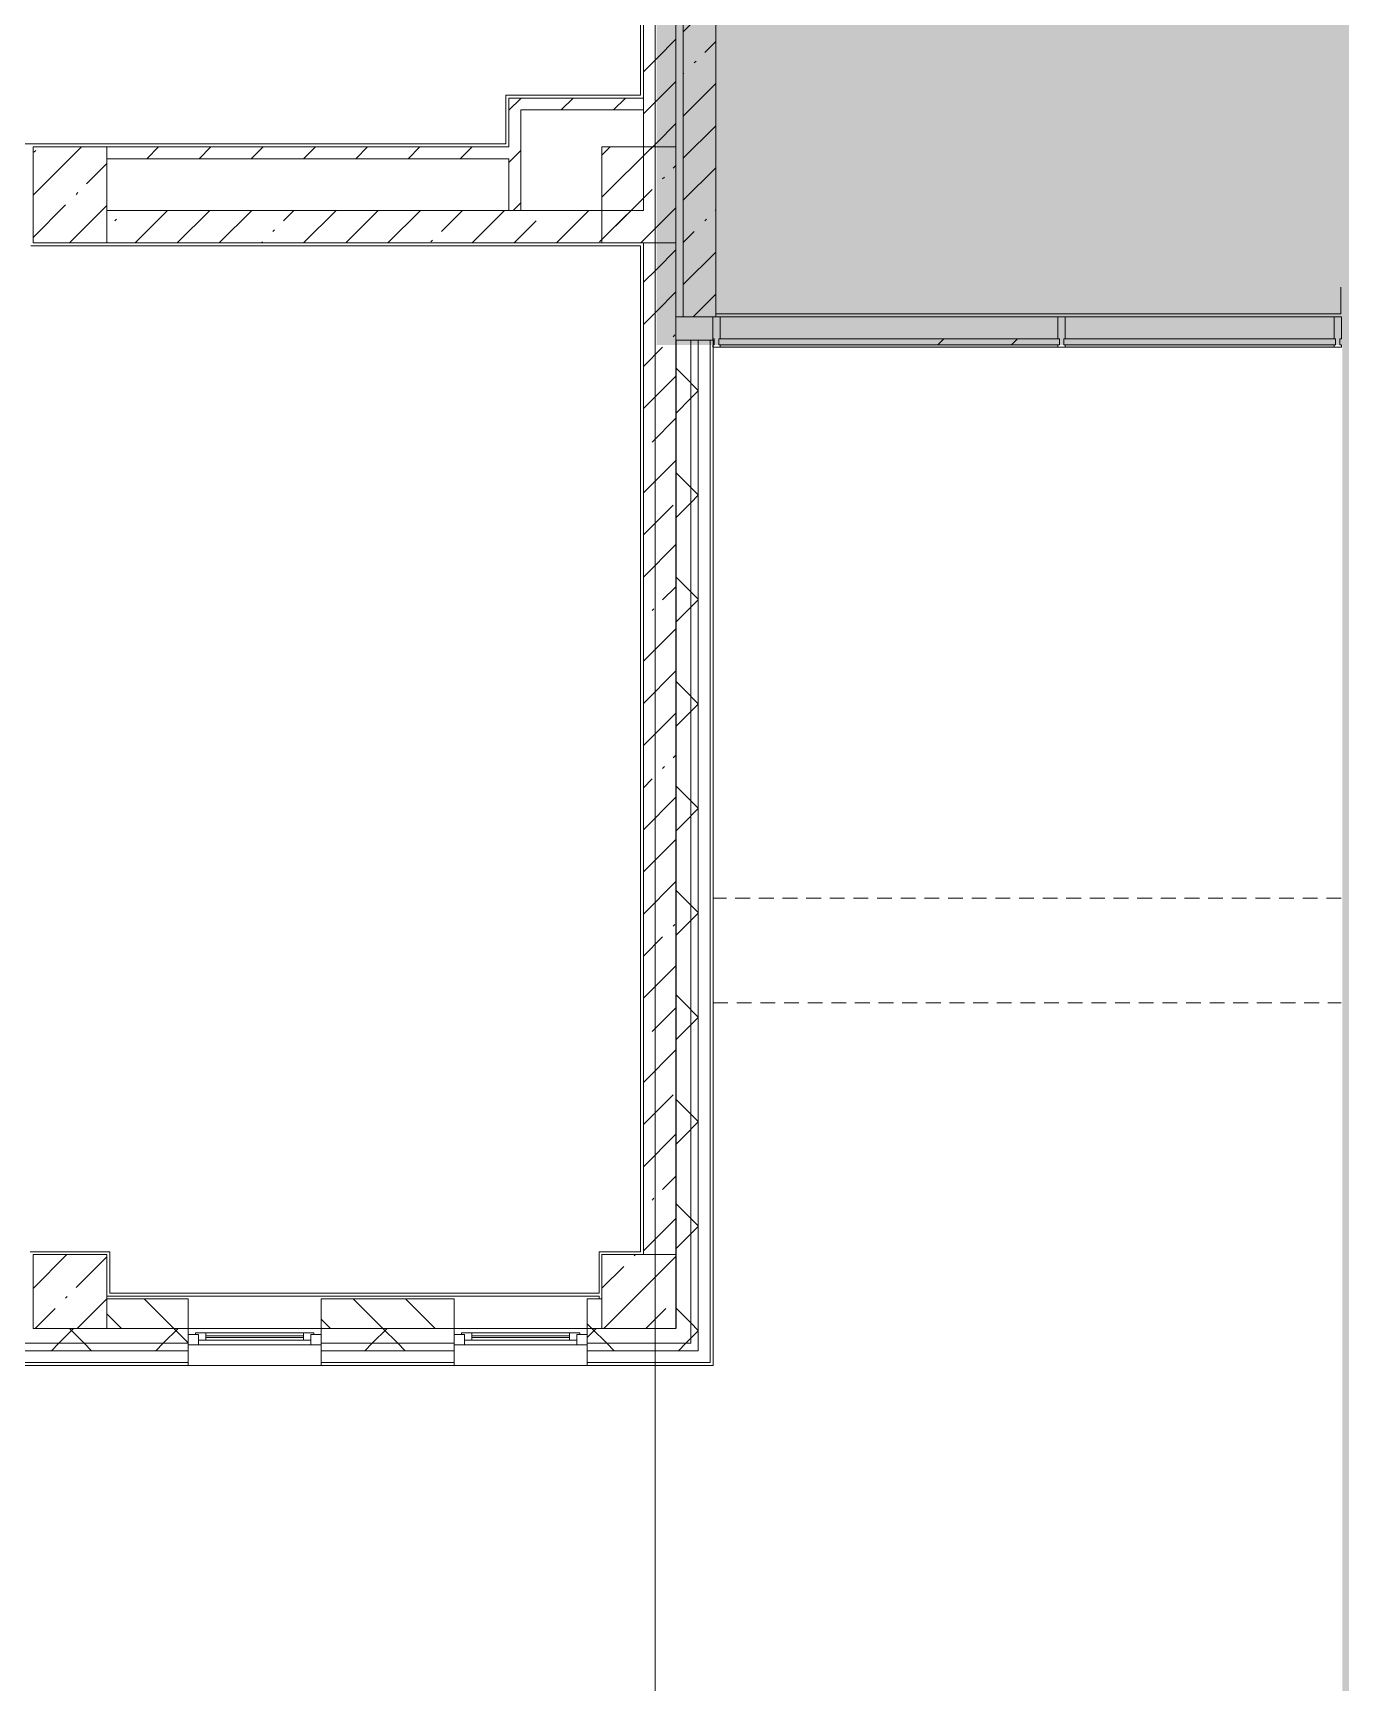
# Model space of a CAD drawing. Header units: millimetres. Extents: x 2623 to 210903, y -8553 to 29000.
# Drawn here: x 164243 to 173094, y 1150 to 12321 of the extents above; entities that cross this region are included whole.
import ezdxf

# ---------------------------------------------------------------- set-up
doc = ezdxf.new("R2010")
doc.units = ezdxf.units.MM
doc.linetypes.add('200_ШТРИХ__ш1_п0_6_', pattern=[160, 100, -60])
doc.linetypes.add('Осевая', pattern=[3175, 635, -476.25, 1587.5, -476.25])
doc.layers.add('A-DETL-GENF-6', color=7, linetype='Continuous', lineweight=9, true_color=0xc0c0c0, transparency=0.4)
for name, color, linetype, lineweight in [('A-DETL-MBND-1', 7, '200_ШТРИХ__ш1_п0_6_', 9), ('A-GLAZ-2', 7, 'Continuous', 5), ('A-GLAZ-CURT-1', 7, 'Continuous', 5), ('A-GLAZ-CWMG-2', 7, 'Continuous', 5), ('A-WALL', 7, 'Continuous', 9), ('A-WALL-4', 7, 'Continuous', 5), ('I-WALL-4', 7, 'Continuous', 5), ('S-COLS-1', 7, 'Continuous', 5), ('Оси', 7, 'Continuous', 9), ('Оси-2', 7, 'Осевая', 9)]:
    doc.layers.add(name, color=color, linetype=linetype, lineweight=lineweight)
for name, color, linetype, lineweight, true_color in [('A-FLOR-2', 7, 'Continuous', 5, 0xb7b7b7), ('A-FLOR-3', 7, 'Continuous', 5, 0xaaaaaa), ('A-GLAZ-CURT-2', 7, 'Continuous', 5, 0x737373), ('A-GLAZ-CWMG-3', 7, 'Continuous', 5, 0x737373), ('A-GLAZ-CWMG-4', 7, 'Continuous', 5, 0x383e42), ('A-WALL-5', 7, 'Continuous', 5, 0x737373), ('I-WALL-5', 7, 'Continuous', 5, 0x737373), ('S-COLS-2', 7, 'Continuous', 5, 0x737373)]:
    doc.layers.add(name, color=color, linetype=linetype, lineweight=lineweight, true_color=true_color)
pattern_1 = [(45, (83893.37, 0), (-285.1231, 285.1231), []), (45, (84178.5, 0), (-285.1231, 285.1231), [504.031, -100.806, 16.764, -84.042])]
pattern_2 = [(45, (83893.37, 0), (-353.5534, 353.5534), []), (135, (83893.37, 0), (-353.5534, -353.5534), [])]
pattern_3 = [(45, (83893.37, 0), (-176.7767, 176.7767), [])]

# ---------------------------------------------------------------- blocks, each defined once
blk = doc.blocks.new('BSC_Колонна _Прямоугольная - 500х500-V54-3_1_3_птичка')
at = {"layer": 'S-COLS-1'}
h = blk.add_hatch(dxfattribs=at)
h.set_pattern_fill('FP_62', color=256, style=0, pattern_type=2)
h.set_pattern_definition([(45, (-80600, -3800), (-285.1231, 285.1231), []), (45, (-80314.88, -3800), (-285.1231, 285.1231), [504.031, -100.806, 16.764, -84.042])])
h.paths.add_polyline_path([(-250, -250), (250, -250), (250, 250), (-250, 250)])
for p, q in [((250, 250), (-250, 250)), ((-250, 250), (-250, -250)), ((250, -250), (250, 250)), ((-250, -250), (250, -250))]:
    blk.add_line(p, q, dxfattribs=at)
blk = doc.blocks.new('120_Окно_СКБ_1Ст - 120_Окно_СКБ_1Ст 900х2500_h_-19906774-3_1_3_птичка')
at = {"layer": 'A-GLAZ-2'}
for p, q in [((-450, -75), (-450, -5)), ((-450, -5), (-380, -5)), ((450, -5), (-450, -5)), ((-380, -75), (-450, -75)), ((-450, -75), (-400, -75)), ((-380, -75), (-400, -75)), ((-400, -75), (-400, -85)), ((-400, -85), (400, -85)), ((400, -85), (-400, -85)), ((-380, -5), (-380, -75)), ((380, -35), (-380, -35)), ((-380, -35), (-380, -75)), ((-330, -85), (-330, -35)), ((-330, -55), (330, -55)), ((330, -65), (-330, -65)), ((330, -85), (330, -35)), ((380, -75), (380, -5)), ((380, -5), (450, -5)), ((380, -75), (380, -35)), ((450, -75), (380, -75)), ((400, -75), (380, -75)), ((400, -75), (450, -75)), ((400, -85), (400, -75)), ((450, -5), (450, -75))]:
    blk.add_line(p, q, dxfattribs=at)
blk = doc.blocks.new('Системная панель - Стекло - 40мм-33184352-3_1_3_птичка')
at = {"layer": 'A-GLAZ-CURT-1'}
h = blk.add_hatch(dxfattribs=at)
h.set_pattern_fill('FP_124', color=256, style=0, pattern_type=2)
h.set_pattern_definition([(45, (-86642.5, -9710), (-1414.214, 1414.214), [1000, -3000]), (45, (-87642.5, -10210), (-1414.214, 1414.214), [3000, -1000]), (45, (-85642.5, -10710), (-1414.214, 1414.214), [1000, -3000])])
h.paths.add_polyline_path([(1153, 0), (1153, 40), (-1153, 40), (-1153, 0), (557, 0)])
at = {"layer": 'A-GLAZ-CURT-2'}
for p, q in [((1153, 40), (-1153, 40)), ((-1153, 40), (-1153, 0)), ((-1153, 0), (1153, 0)), ((1153, 0), (1153, 40))]:
    blk.add_line(p, q, dxfattribs=at)
blk = doc.blocks.new('Системная панель - Стекло - 40мм-33184353-3_1_3_птичка')
at = {"layer": 'A-GLAZ-CURT-1'}
h = blk.add_hatch(dxfattribs=at)
h.set_pattern_fill('FP_125', color=256, style=0, pattern_type=2)
h.set_pattern_definition([(45, (-88744.2, -9710), (-1414.214, 1414.214), [1000, -3000]), (45, (-89744.2, -10210), (-1414.214, 1414.214), [3000, -1000]), (45, (-87744.2, -10710), (-1414.214, 1414.214), [1000, -3000])])
h.paths.add_polyline_path([(919, 0), (919, 40), (-919, 40), (-919, 0), (786, 0)])
at = {"layer": 'A-GLAZ-CURT-2'}
for p, q in [((919, 40), (-919, 40)), ((-919, 40), (-919, 0)), ((-919, 0), (919, 0)), ((919, 0), (919, 40))]:
    blk.add_line(p, q, dxfattribs=at)
blk = doc.blocks.new('Прямоугольный импост - Импост структурный с накладкой - 190мм-33184356-3_1_3_птичка')
at = {"layer": 'A-GLAZ-CWMG-2'}
for p, q in [((-50, 2), (-50, 17)), ((-50, 17), (0, 17)), ((0, 17), (0, 2))]:
    blk.add_line(p, q, dxfattribs=at)
at = {"layer": 'A-GLAZ-CWMG-3'}
for p, q in [((-40, 0), (-50, 0)), ((-40, -40), (-40, 0)), ((0, 0), (-10, 0)), ((-10, 0), (-10, -40)), ((-50, -190), (-50, -40)), ((-50, -40), (-40, -40)), ((-10, -40), (0, -40)), ((0, -40), (0, -190)), ((0, -190), (-50, -190))]:
    blk.add_line(p, q, dxfattribs=at)
blk = doc.blocks.new('Прямоугольный импост - Импост структурный с накладкой - 190мм-33184358-3_1_3_птичка')
at = {"layer": 'A-GLAZ-CWMG-2'}
for p, q in [((0, 17), (-50, 17)), ((-50, 17), (-50, 2)), ((0, 2), (0, 17))]:
    blk.add_line(p, q, dxfattribs=at)
at = {"layer": 'A-GLAZ-CWMG-3'}
for p, q in [((-50, 0), (-40, 0)), ((-40, 0), (-40, -40)), ((-10, -40), (-10, 0)), ((-10, 0), (0, 0)), ((-40, -40), (-50, -40)), ((-50, -40), (-50, -190)), ((0, -40), (-10, -40)), ((0, -190), (0, -40)), ((-50, -190), (0, -190))]:
    blk.add_line(p, q, dxfattribs=at)
blk = doc.blocks.new('Прямоугольный импост - Импост структурный с накладкой - 190мм-33184349-3_1_3_птичка')
at = {"layer": 'A-GLAZ-CWMG-2'}
for p, q in [((-25, 2), (-25, 17)), ((-25, 17), (25, 17)), ((25, 17), (25, 2))]:
    blk.add_line(p, q, dxfattribs=at)
at = {"layer": 'A-GLAZ-CWMG-3'}
for p, q in [((-15, 0), (-25, 0)), ((-15, -40), (-15, 0)), ((25, 0), (15, 0)), ((15, 0), (15, -40)), ((-25, -190), (-25, -40)), ((-25, -40), (-15, -40)), ((15, -40), (25, -40)), ((25, -40), (25, -190)), ((25, -190), (-25, -190))]:
    blk.add_line(p, q, dxfattribs=at)
blk = doc.blocks.new('Прямоугольный импост - Импост структурный с накладкой - 190мм-23186050-3_1_3_птичка')
at = {"layer": 'A-GLAZ-CWMG-4'}
for points in [[(85000, 10250), (87285, 10250), (87285, 10400), (85000, 10400)], [(86699, 10193), (87285, 10193), (87285, 10208), (85000, 10208), (85000, 10193)], [(87285, 10208), (87285, 10210), (86699, 10208)]]:
    blk.add_hatch(color=256, dxfattribs=at).paths.add_polyline_path(points)
at = {"layer": 'A-GLAZ-CWMG-2'}
blk.add_line((85000, 10193), (87285, 10193), dxfattribs=at)
at = {"layer": 'A-GLAZ-CWMG-3'}
blk.add_line((85000, 10400), (87285, 10400), dxfattribs=at)
blk = doc.blocks.new('Прямоугольный импост - Импост структурный с накладкой - 190мм-23186051-3_1_3_птичка')
at = {"layer": 'A-GLAZ-CWMG-4'}
for points in [[(88000, 10250), (88000, 10400), (87335, 10400), (87335, 10250)], [(88000, 10208), (88000, 10210), (87335, 10208)], [(88000, 10193), (88000, 10208), (87335, 10208), (87335, 10193)]]:
    blk.add_hatch(color=256, dxfattribs=at).paths.add_polyline_path(points)
at = {"layer": 'A-GLAZ-CWMG-2'}
blk.add_line((87335, 10193), (88000, 10193), dxfattribs=at)
at = {"layer": 'A-GLAZ-CWMG-3'}
blk.add_line((87335, 10400), (88000, 10400), dxfattribs=at)
blk = doc.blocks.new('Прямоугольный импост - Импост структурный с накладкой - 190мм-23186052-3_1_3_птичка')
at = {"layer": 'A-GLAZ-CWMG-4'}
for points in [[(89030, 10250), (89154, 10250), (89154, 10400), (88000, 10400), (88000, 10250), (88564, 10250)], [(88000, 10193), (89154, 10193), (89154, 10208), (88000, 10208)]]:
    blk.add_hatch(color=256, dxfattribs=at).paths.add_polyline_path(points)
at = {"layer": 'A-GLAZ-CWMG-2'}
blk.add_line((88000, 10193), (89154, 10193), dxfattribs=at)
at = {"layer": 'A-GLAZ-CWMG-3'}
blk.add_line((88000, 10400), (89154, 10400), dxfattribs=at)
blk = doc.blocks.new('парапет9 - парапет-22867712-3_1_3_птичка')
at = {"layer": 'A-DETL-MBND-1'}
for p, q in [((89202, 7964), (84952, 7964)), ((84952, 7255), (89202, 7255))]:
    blk.add_line(p, q, dxfattribs=at)
blk = doc.blocks.new('BSC_Колонна _Прямоугольная - 650х500-V164-3_1_3_птичка')
at = {"layer": 'S-COLS-1'}
h = blk.add_hatch(dxfattribs=at)
h.set_pattern_fill('FP_128', color=256, style=0, pattern_type=2)
h.set_pattern_definition([(135, (11225, -80600), (-285.1231, -285.1231), []), (135, (11225, -80314.88), (-285.1231, -285.1231), [504.031, -100.806, 16.764, -84.042])])
h.paths.add_polyline_path([(325, 250), (-325, 250), (-325, -250), (325, -250)])
for p, q in [((325, 250), (-325, 250)), ((-325, 250), (-325, -250)), ((325, -250), (325, 250)), ((-325, -250), (325, -250))]:
    blk.add_line(p, q, dxfattribs=at)
blk = doc.blocks.new('BSC_Колонна _Прямоугольная - 500х500-V165-3_1_3_птичка')
at = {"layer": 'S-COLS-1'}
h = blk.add_hatch(dxfattribs=at)
h.set_pattern_fill('FP_129', color=256, style=0, pattern_type=2)
h.set_pattern_definition([(45, (-84450, -3800), (-285.1231, 285.1231), []), (45, (-84164.88, -3800), (-285.1231, 285.1231), [504.031, -100.806, 16.764, -84.042])])
h.paths.add_polyline_path([(-250, -250), (250, -250), (250, 250), (-250, 250), (-250, -99)])
for p, q in [((250, 250), (-250, 250)), ((-250, 250), (-250, -250)), ((250, -250), (250, 250)), ((-250, -250), (250, -250))]:
    blk.add_line(p, q, dxfattribs=at)

msp = doc.modelspace()

# ---------------------------------------------------------------- hatches: boundary and pattern name
at = {"layer": 'A-DETL-GENF-6'}
msp.add_hatch(color=256, dxfattribs=at).paths.add_polyline_path([(209126.4, -258), (209126.4, 21479), (177226.4, 21479), (177226.4, 27379), (168463.4, 27379), (168463.4, 10208.3), (173103.4, 10208.3), (173103.4, -258), (207881, -258)])
at = {"layer": 'A-WALL-4'}
h = msp.add_hatch(dxfattribs=at)
h.set_pattern_fill('FP_73', color=256, style=0, pattern_type=2)
h.set_pattern_definition(pattern_2)
h.paths.add_polyline_path([(168595, 10208.3), (168695, 10208.3), (168695, 10242), (168595, 10242)])
h = msp.add_hatch(dxfattribs=at)
h.set_pattern_fill('FP_73', color=256, style=0, pattern_type=2)
h.set_pattern_definition(pattern_2)
h.paths.add_polyline_path([(168695, 3450), (168694.5, 10208.3), (168595, 10208.3), (168595, 3450)])
h = msp.add_hatch(dxfattribs=at)
h.set_pattern_fill('FP_73', color=256, style=0, pattern_type=2)
h.set_pattern_definition(pattern_2)
h.paths.add_polyline_path([(168695, 10208.3), (168745, 10208.3), (168745, 10242), (168695, 10242)])
h = msp.add_hatch(dxfattribs=at)
h.set_pattern_fill('FP_73', color=256, style=0, pattern_type=2)
h.set_pattern_definition(pattern_2)
h.paths.add_polyline_path([(168695, 3400), (168745, 3400), (168744.7, 10208.3), (168695, 10208.3), (168695, 3450)])
h = msp.add_hatch(dxfattribs=at)
h.set_pattern_fill('FP_71', color=256, style=0, pattern_type=2)
h.set_pattern_definition([(135, (83893.37, 0), (-176.7767, -176.7767), [])])
h.paths.add_polyline_path([(167993.4, 3550), (168093.4, 3550), (168093.4, 3750), (167993.4, 3750), (167993.4, 3701.2)])
h.paths.add_polyline_path([(166864, 3550), (167093.4, 3550), (167093.4, 3750), (166193.4, 3750), (166193.4, 3550)])
h.paths.add_polyline_path([(163973.4, 3550), (164243.4, 3550), (164243.4, 3750), (163973.4, 3750)])
h.paths.add_polyline_path([(160338.6, 3550), (160973.4, 3550), (160973.4, 3750), (159873.4, 3750), (159873.4, 3550)])
h.paths.add_polyline_path([(164743.4, 3550), (165293.4, 3550), (165293.4, 3750), (164743.4, 3750), (164743.4, 3666.7)])
h = msp.add_hatch(dxfattribs=at)
h.set_pattern_fill('FP_73', color=256, style=0, pattern_type=2)
h.set_pattern_definition(pattern_2)
h.paths.add_polyline_path([(168595, 3450), (168593.4, 3550), (167993.4, 3550), (167993.4, 3450), (168593.4, 3450)])
h.paths.add_polyline_path([(160338.6, 3450), (160973.4, 3450), (160973.4, 3550), (159593.4, 3550), (159593.4, 3450), (159873.4, 3450)])
h.paths.add_polyline_path([(166193.4, 3450), (167093.4, 3450), (167093.4, 3550), (166193.4, 3550)])
h.paths.add_polyline_path([(165293.4, 3450), (165293.4, 3550), (163973.4, 3550), (163973.4, 3450), (164999.6, 3450)])
h = msp.add_hatch(dxfattribs=at)
h.set_pattern_fill('FP_73', color=256, style=0, pattern_type=2)
h.set_pattern_definition(pattern_2)
h.paths.add_polyline_path([(168695, 3400), (168695, 3450), (167993.4, 3450), (167993.4, 3400), (168595, 3400)])
h.paths.add_polyline_path([(160973.4, 3400), (160973.4, 3450), (159593.4, 3450), (159593.4, 3400), (160338.6, 3400)])
h.paths.add_polyline_path([(163973.4, 3400), (165293.4, 3400), (165293.4, 3450), (163973.4, 3450)])
h.paths.add_polyline_path([(166864, 3400), (167093.4, 3400), (167093.4, 3450), (166193.4, 3450), (166193.4, 3400)])
at = {"layer": 'I-WALL-4'}
h = msp.add_hatch(dxfattribs=at)
h.set_pattern_fill('FP_69', color=256, style=0, pattern_type=2)
h.set_pattern_definition(pattern_1)
h.paths.add_polyline_path([(168643.4, 10400), (168863.4, 10400), (168863.4, 19100), (168643.4, 19100), (168643.4, 10439.8)])
h = msp.add_hatch(dxfattribs=at)
h.set_pattern_fill('FP_69', color=256, style=0, pattern_type=2)
h.set_pattern_definition(pattern_1)
h.paths.add_polyline_path([(168373.4, 4050), (168593.4, 4050), (168593.4, 10208.3), (168463.4, 10208.3), (168463.4, 15130), (168373.4, 15130), (168373.4, 4279.6)])
h = msp.add_hatch(dxfattribs=at)
h.set_pattern_fill('FP_69', color=256, style=0, pattern_type=2)
h.set_pattern_definition(pattern_1)
h.paths.add_polyline_path([(168463.4, 10208.3), (168593.4, 10208.3), (168593.4, 15130), (168463.4, 15130), (168463.4, 11221)])
h = msp.add_hatch(dxfattribs=at)
h.set_pattern_fill('FP_74', color=256, style=0, pattern_type=2)
h.set_pattern_definition(pattern_3)
h.paths.add_polyline_path([(167463.4, 11120), (167543.4, 11120), (167543.4, 11880), (167463.4, 11880), (167463.4, 11221)])
h = msp.add_hatch(dxfattribs=at)
h.set_pattern_fill('FP_74', color=256, style=0, pattern_type=2)
h.set_pattern_definition(pattern_3)
h.paths.add_polyline_path([(168373.4, 11800), (168373.4, 11880), (167543.4, 11880), (167543.4, 11800)])
h = msp.add_hatch(dxfattribs=at)
h.set_pattern_fill('FP_74', color=256, style=0, pattern_type=2)
h.set_pattern_definition(pattern_3)
h.paths.add_polyline_path([(167463.4, 11470), (167463.4, 11550), (164743.4, 11550), (164743.4, 11470), (166864, 11470)])
h = msp.add_hatch(dxfattribs=at)
h.set_pattern_fill('FP_69', color=256, style=0, pattern_type=2)
h.set_pattern_definition(pattern_1)
h.paths.add_polyline_path([(166864, 10900), (168373.4, 10900), (168373.4, 11120), (164743.4, 11120), (164743.4, 10900)])
at = {"layer": 'S-COLS-1'}
h = msp.add_hatch(dxfattribs=at)
h.set_pattern_fill('FP_69', color=256, style=0, pattern_type=2)
h.set_pattern_definition(pattern_1)
h.paths.add_polyline_path([(168093.4, 10900), (168463.4, 10900), (168463.4, 11550), (168093.4, 11550), (168093.4, 11221)])
h = msp.add_hatch(dxfattribs=at)
h.set_pattern_fill('FP_69', color=256, style=0, pattern_type=2)
h.set_pattern_definition(pattern_1)
h.paths.add_polyline_path([(168593.4, 10900), (168593.4, 11550), (168463.4, 11550), (168463.4, 10900)])

# ---------------------------------------------------------------- linework, layer by layer
at = {"layer": 'A-DETL-MBND-1'}
for p, q in [((168593.4, 10400), (168643.4, 10400)), ((168843.4, 10242), (168843.4, 10250))]:
    msp.add_line(p, q, dxfattribs=at)
at = {"layer": 'A-FLOR-2'}
for p, q in [((173092.4, 10420), (173092.4, 10600)), ((168863.4, 10420), (173092.4, 10420))]:
    msp.add_line(p, q, dxfattribs=at)
at = {"layer": 'A-FLOR-3'}
for p, q in [((168353.4, 11900), (168353.4, 15130)), ((167443.8, 11570), (167443.8, 11900)), ((167443.8, 11900), (168353.4, 11900)), ((163812.4, 11570), (167443.8, 11570)), ((168353.4, 10879), (164229.4, 10879)), ((168353.4, 4070), (168353.4, 10879)), ((164223.4, 4070), (164763.4, 4070)), ((164763.4, 4070), (164763.4, 3790)), ((168073.4, 3790), (168073.4, 4070)), ((168073.4, 4070), (168353.4, 4070)), ((164763.4, 3790), (168073.4, 3790))]:
    msp.add_line(p, q, dxfattribs=at)
at = {"layer": 'A-WALL'}
for p, q in [((168373.4, 11800), (168373.4, 11880)), ((167463.4, 11120), (167543.4, 11120)), ((168695, 10242), (168695, 3450)), ((168745, 10242), (168745, 3400)), ((168825, 10242), (168825, 3320)), ((165293.4, 3550), (164743.4, 3550)), ((167093.4, 3550), (166193.4, 3550)), ((168093.4, 3550), (167993.4, 3550)), ((163973.4, 3450), (165293.4, 3450)), ((163973.4, 3400), (165293.4, 3400)), ((166193.4, 3450), (167093.4, 3450)), ((166193.4, 3400), (167093.4, 3400)), ((167993.4, 3450), (168695, 3450)), ((167993.4, 3400), (168745, 3400)), ((163973.4, 3320), (165293.4, 3320)), ((166193.4, 3320), (167093.4, 3320)), ((167993.4, 3320), (168825, 3320))]:
    msp.add_line(p, q, dxfattribs=at)
at = {"layer": 'A-WALL-4'}
for p, q in [((168595, 10242), (168595, 3550)), ((168845, 3300), (168845, 10242)), ((165293.4, 3750), (164743.4, 3750)), ((165293.4, 3300), (165293.4, 3750)), ((166193.4, 3750), (166193.4, 3300)), ((167093.4, 3750), (166193.4, 3750)), ((167093.4, 3300), (167093.4, 3750)), ((167993.4, 3750), (167993.4, 3300)), ((168093.4, 3750), (167993.4, 3750)), ((165293.4, 3550), (166193.4, 3550)), ((167093.4, 3550), (167993.4, 3550)), ((168845, 3300), (159751.4, 3300))]:
    msp.add_line(p, q, dxfattribs=at)
at = {"layer": 'A-WALL-5'}
msp.add_line((168845, 10242), (168595, 10242), dxfattribs=at)
at = {"layer": 'I-WALL-4'}
for p, q in [((168373.4, 15130), (168373.4, 11880)), ((168593.4, 4050), (168593.4, 15130)), ((167463.4, 11880), (167463.4, 11550)), ((168373.4, 11880), (167463.4, 11880)), ((167543.4, 11120), (167543.4, 11800)), ((167543.4, 11800), (168373.4, 11800)), ((168373.4, 11800), (168373.4, 11120)), ((167463.4, 11550), (164743.4, 11550)), ((164743.4, 11470), (167463.4, 11470)), ((167463.4, 11470), (167463.4, 11120)), ((167463.4, 11120), (164743.4, 11120)), ((168373.4, 11120), (167543.4, 11120)), ((164743.4, 10900), (168373.4, 10900)), ((168373.4, 10900), (168373.4, 4050)), ((164743.4, 3770), (168073.4, 3770)), ((168073.4, 3750), (168073.4, 3770)), ((166193.4, 3550), (165293.4, 3550)), ((167993.4, 3550), (167093.4, 3550))]:
    msp.add_line(p, q, dxfattribs=at)
at = {"layer": 'I-WALL-5'}
for p, q in [((168643.4, 19100), (168643.4, 10400)), ((168863.4, 10400), (168863.4, 13400)), ((168643.4, 10400), (168863.4, 10400))]:
    msp.add_line(p, q, dxfattribs=at)
at = {"layer": 'S-COLS-1'}
for p, q in [((168463.4, 11550), (168093.4, 11550)), ((168093.4, 11550), (168093.4, 10900)), ((168093.4, 10900), (168463.4, 10900))]:
    msp.add_line(p, q, dxfattribs=at)
at = {"layer": 'S-COLS-2'}
for p, q in [((168593.4, 11550), (168463.4, 11550)), ((168593.4, 10900), (168593.4, 11550)), ((168463.4, 10900), (168593.4, 10900))]:
    msp.add_line(p, q, dxfattribs=at)
at = {"layer": 'Оси'}
for p, q in [((168453.4, 10029.8), (168453.4, 21915.1)), ((168453.4, -1906.3), (168453.4, 9979))]:
    msp.add_line(p, q, dxfattribs=at)
at = {"layer": 'Оси-2'}
msp.add_line((168453.4, 9979), (168453.4, 10029.8), dxfattribs=at)

# ---------------------------------------------------------------- block references
at = {"layer": 'A-DETL-MBND-1'}
msp.add_blockref('парапет9 - парапет-22867712-3_1_3_птичка', (83893.4, -1500), dxfattribs=at)
at = {"layer": 'A-GLAZ-2', "rotation": 180}
for p in [(165743.4, 3435), (167543.4, 3435)]:
    msp.add_blockref('120_Окно_СКБ_1Ст - 120_Окно_СКБ_1Ст 900х2500_h_-19906774-3_1_3_птичка', p, dxfattribs=at)
at = {"layer": 'A-GLAZ-CURT-2'}
for name, p in [('Системная панель - Стекло - 40мм-33184352-3_1_3_птичка', (170035.9, 10210)), ('Системная панель - Стекло - 40мм-33184353-3_1_3_птичка', (172137.6, 10210))]:
    msp.add_blockref(name, p, dxfattribs=at)
at = {"layer": 'A-GLAZ-CWMG-2', "extrusion": (0, 0, -1), "rotation": 180}
for name, p in [('Прямоугольный импост - Импост структурный с накладкой - 190мм-33184349-3_1_3_птичка', (-171203.4, 10210)), ('Прямоугольный импост - Импост структурный с накладкой - 190мм-33184356-3_1_3_птичка', (-173096.9, 10210))]:
    msp.add_blockref(name, p, dxfattribs=at)
at = {"layer": 'A-GLAZ-CWMG-3', "rotation": 180}
msp.add_blockref('Прямоугольный импост - Импост структурный с накладкой - 190мм-33184358-3_1_3_птичка', (168843.4, 10210), dxfattribs=at)
at = {"layer": 'A-GLAZ-CWMG-3'}
for name in ['Прямоугольный импост - Импост структурный с накладкой - 190мм-23186050-3_1_3_птичка', 'Прямоугольный импост - Импост структурный с накладкой - 190мм-23186051-3_1_3_птичка', 'Прямоугольный импост - Импост структурный с накладкой - 190мм-23186052-3_1_3_птичка']:
    msp.add_blockref(name, (83893.4, 0), dxfattribs=at)
at = {"layer": 'S-COLS-1', "rotation": 270.0000000000007}
msp.add_blockref('BSC_Колонна _Прямоугольная - 650х500-V164-3_1_3_птичка', (164493.4, 11225), dxfattribs=at)
at = {"layer": 'S-COLS-1'}
for name, p in [('BSC_Колонна _Прямоугольная - 500х500-V54-3_1_3_птичка', (164493.4, 3800)), ('BSC_Колонна _Прямоугольная - 500х500-V165-3_1_3_птичка', (168343.4, 3800))]:
    msp.add_blockref(name, p, dxfattribs=at)

doc.saveas('drawing.dxf')
